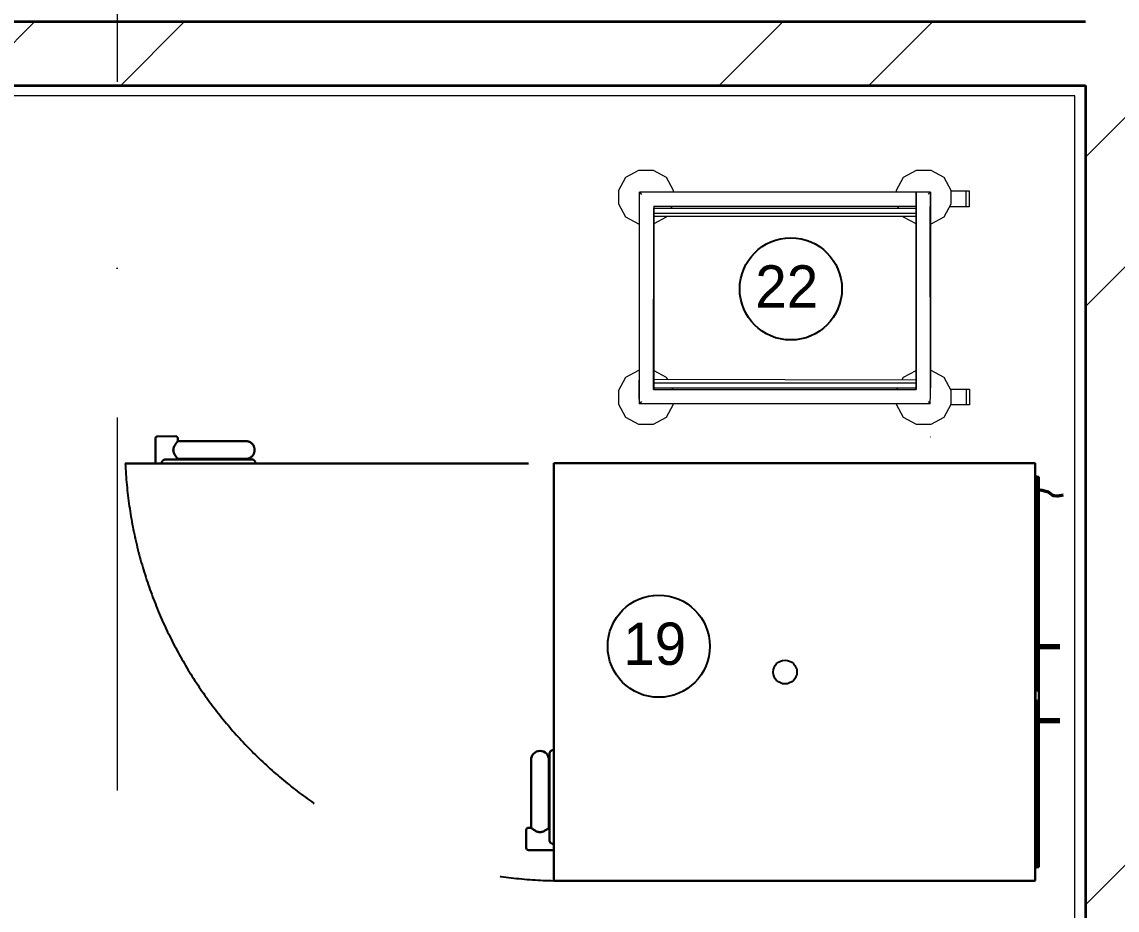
# Model space of a CAD drawing. Header units: millimetres. Extents: x -34838 to 729576, y -214038 to 121482.
# Drawn here: x 610000 to 612070, y -46741 to -45061 of the extents above; entities that cross this region are included whole.
import ezdxf
from ezdxf.enums import TextEntityAlignment as Align

# ---------------------------------------------------------------- set-up
doc = ezdxf.new("R2010")
doc.units = ezdxf.units.MM
doc.header["$MEASUREMENT"] = 0
doc.linetypes.add('HIDDEN', pattern=[114.3, 76.2, -38.1])
doc.linetypes.add('Штрихпунктирная', pattern=[1340.555525, 705.555534, -352.777767, 0, -282.222223])
for name, color, linetype in [('QUOTE', 6, 'Continuous'), ('scocca', 7, 'Continuous'), ('А _ ОСІ КООРДИНАЦІЙНІ.3D', 7, 'Continuous'), ('АБ _ 0 _ СТІНИ _ ЗОВНІШНІ .3D', 7, 'Continuous')]:
    doc.layers.add(name, color=color, linetype=linetype)
for name, color, linetype, lineweight in [('А _ ОСІ КООРДИНАЦІЙНІ.3D_Ном._пера__105', 7, 'Continuous', 13), ('А _ ОСІ КООРДИНАЦІЙНІ.3D_Ном._пера__25', 7, 'Continuous', 0), ('АБ _ 0 _ СТІНИ _ ЗОВНІШНІ .3D_Ном._пера__27', 7, 'Continuous', 35), ('АП _ ТЕП _ ЗОНИ ПРИМІЩЕНЬ .3D_Ном._пера__122', 255, 'Continuous', 0), ('ОБОРУДОВАНИЕ', 5, 'Continuous', 15)]:
    doc.layers.add(name, color=color, linetype=linetype, lineweight=lineweight)
doc.styles.add('СГЕНЕРИР_СТИЛЬ_1', font='Arial.ttf')
pattern_1 = [(45, (0, 0), (-707.107, 707.107), []), (45, (-141.4, 141.4), (-707.107, 707.107), [])]
pattern_2 = [(45, (526180, -54234.5), (-707.107, 707.107), []), (45, (526038.5, -54093.1), (-707.107, 707.107), [])]

# ---------------------------------------------------------------- blocks, each defined once
blk = doc.blocks.new('Стена_37_4', base_point=(85890, -2075))
at = {"layer": 'АБ _ 0 _ СТІНИ _ ЗОВНІШНІ .3D', "linetype": 'Continuous', "lineweight": 0, "true_color": 0x000000}
h = blk.add_hatch(dxfattribs=at)
h.set_pattern_fill('М___ЦЕГЛА_ОБЛИЧКУВАЛЬНА__3E', color=18, style=0, pattern_type=2)
h.set_pattern_definition(pattern_1)
h.paths.add_polyline_path([(85830, 9173.3), (85830, 9053.3), (85950, 9053.3), (85950, 9173.3)])
h = blk.add_hatch(dxfattribs=at)
h.set_pattern_fill('М___ЦЕГЛА_ОБЛИЧКУВАЛЬНА__3E', color=18, style=0, pattern_type=2)
h.set_pattern_definition(pattern_1)
h.paths.add_polyline_path([(85830, 9053.3), (85830, 7030.5), (85950, 7030.5), (85950, 9053.3)])
at = {"layer": 'АБ _ 0 _ СТІНИ _ ЗОВНІШНІ .3D_Ном._пера__27', "color": 7, "linetype": 'Continuous', "lineweight": 35}
for p, q in [((85810, 9053.3), (85830, 9053.3)), ((85830, 9053.3), (85830, 7030.5))]:
    blk.add_line(p, q, dxfattribs=at)
blk = doc.blocks.new('Стандартный Маркер Сетки')
at = {"layer": 'А _ ОСІ КООРДИНАЦІЙНІ.3D_Ном._пера__105', "color": 7, "linetype": 'Штрихпунктирная', "lineweight": 13}
blk.add_line((500, 0), (18399.2, 0), dxfattribs=at)
at = {"layer": 'А _ ОСІ КООРДИНАЦІЙНІ.3D_Ном._пера__25', "color": 7, "lineweight": 0, "style": 'СГЕНЕРИР_СТИЛЬ_1'}
blk.add_attdef('AC_MarkerText_1', text='', height=700, rotation=90, dxfattribs=at).set_placement((19899.2, 40), align=Align.MIDDLE_CENTER)

msp = doc.modelspace()

# ---------------------------------------------------------------- hatches: boundary and pattern name
at = {"layer": 'АБ _ 0 _ СТІНИ _ ЗОВНІШНІ .3D', "linetype": 'Continuous', "lineweight": 0, "true_color": 0x000000}
h = msp.add_hatch(dxfattribs=at)
h.set_pattern_fill('М___ЦЕГЛА_ОБЛИЧКУВАЛЬНА__3E', color=18, style=0, pattern_type=2)
h.set_pattern_definition(pattern_2)
h.paths.add_polyline_path([(609360.7, -45181.2), (611990, -45181.2), (611990, -45061.2), (609360.7, -45061.2)])
h = msp.add_hatch(dxfattribs=at)
h.set_pattern_fill('М___ЦЕГЛА_ОБЛИЧКУВАЛЬНА__3E', color=18, style=0, pattern_type=2)
h.set_pattern_definition(pattern_2)
h.paths.add_polyline_path([(611990, -45061.2), (611990, -45181.2), (612010, -45181.2), (612010, -45061.2)])

# ---------------------------------------------------------------- linework, layer by layer
at = {"color": 6}
for centre in [(611453.3, -45566.1), (611203.7, -46241.8)]:
    msp.add_circle(centre, 96.6, dxfattribs=at)
at = {"layer": 'QUOTE', "linetype": 'Continuous', "const_width": 6}
msp.add_lwpolyline([(611915.3, -45945.1), (611928.5, -45947.1), (611940.1, -45950.2), (611948.7, -45956.9), (611957.5, -45957.7), (611968.6, -45955.9)], dxfattribs=at)
at = {"layer": 'scocca', "color": 7, "linetype": 'HIDDEN', "lineweight": 30, "ltscale": 10}
for p, q in [((610252.2, -45849.9), (610252.3, -45896.2)), ((610252.3, -45848.9), (610252.3, -45849.9)), ((610290.6, -45844.8), (610256.3, -45844.9)), ((610294.6, -45849.8), (610294.6, -45848.8)), ((610294.6, -45853.9), (610294.6, -45849.8)), ((610332.9, -45853.9), (610294.6, -45854)), ((610422.9, -45853.9), (610332.9, -45853.9)), ((610294.6, -45887.7), (610332.9, -45887.6)), ((610294.6, -45888.8), (610294.6, -45887.7)), ((610332.9, -45887.6), (610422.9, -45887.6)), ((610195.3, -45896.2), (611005.6, -45896.1))]:
    msp.add_line(p, q, dxfattribs=at)
at = {"layer": 'scocca', "color": 7, "linetype": 'Continuous', "lineweight": 30}
for p, q in [((611005.3, -46684.4), (611005.3, -45896.2)), ((611005.6, -45896.1), (611005.6, -45895.4)), ((611011.1, -45895.4), (611005.6, -45895.4)), ((611011.1, -45895.4), (611914.5, -45895.4)), ((611915.3, -46684.4), (611915.3, -45896.2)), ((611916, -45918.3), (611915.3, -45918.3)), ((611916, -45918.3), (611916, -45919.3)), ((611916, -45919.3), (611916, -45937.3)), ((611918.3, -45921.3), (611918.3, -45922.7)), ((611918.3, -45921.3), (611922.3, -45921.3)), ((611918.3, -45923), (611918.3, -45937.7)), ((611922.3, -46659.3), (611922.3, -45921.3)), ((611916.8, -45936.3), (611916, -45936.3)), ((611916, -45937.3), (611916, -46643.3)), ((611916, -45939.3), (611916.8, -45939.3)), ((611916.8, -45951.3), (611916, -45951.3)), ((611918.3, -45938), (611918.3, -45952.7)), ((611918.3, -45953), (611918.3, -45967.7)), ((611916, -45954.3), (611916.8, -45954.3)), ((611916.8, -45966.3), (611916, -45966.3)), ((611916, -45969.3), (611916.8, -45969.3)), ((611918.3, -45968), (611918.3, -45982.7)), ((611916.8, -45981.3), (611916, -45981.3)), ((611916, -45984.3), (611916.8, -45984.3)), ((611918.3, -45983), (611918.3, -45997.7)), ((611916.8, -45996.3), (611916, -45996.3)), ((611916, -45999.3), (611916.8, -45999.3)), ((611916.8, -46011.3), (611916, -46011.3)), ((611916, -46014.3), (611916.8, -46014.3)), ((611918.3, -45998), (611918.3, -46012.7)), ((611918.3, -46013), (611918.3, -46027.7)), ((611918.3, -46028), (611918.3, -46042.7)), ((611916.8, -46056.3), (611916, -46056.3)), ((611918.3, -46043), (611918.3, -46057.7)), ((611916, -46059.3), (611916.8, -46059.3)), ((611916.8, -46071.3), (611916, -46071.3)), ((611916, -46074.3), (611916.8, -46074.3)), ((611918.3, -46058), (611918.3, -46072.7)), ((611918.3, -46073), (611918.3, -46087.7)), ((611916.8, -46086.3), (611916, -46086.3)), ((611916, -46089.3), (611916.8, -46089.3)), ((611918.3, -46088), (611918.3, -46102.7)), ((611916.8, -46101.3), (611916, -46101.3)), ((611916, -46104.3), (611916.8, -46104.3)), ((611916.8, -46116.3), (611916, -46116.3)), ((611916, -46119.3), (611916.8, -46119.3)), ((611918.3, -46103), (611918.3, -46117.7)), ((611918.3, -46118), (611918.3, -46132.7)), ((611916.8, -46131.3), (611916, -46131.3)), ((611916, -46134.3), (611916.8, -46134.3)), ((611918.3, -46133), (611918.3, -46147.7)), ((611916.8, -46146.3), (611916, -46146.3)), ((611916, -46149.3), (611916.8, -46149.3)), ((611918.3, -46148), (611918.3, -46162.7)), ((611916.8, -46161.3), (611916, -46161.3)), ((611916, -46164.3), (611916.8, -46164.3)), ((611916.8, -46176.3), (611916, -46176.3)), ((611916, -46179.3), (611916.8, -46179.3)), ((611918.3, -46163), (611918.3, -46177.7)), ((611918.3, -46178), (611918.3, -46192.7)), ((611916.8, -46191.3), (611916, -46191.3)), ((611916, -46194.3), (611916.8, -46194.3)), ((611918.3, -46193), (611918.3, -46207.7)), ((611916.8, -46206.3), (611916, -46206.3)), ((611916, -46209.3), (611916.8, -46209.3)), ((611916.8, -46221.3), (611916, -46221.3)), ((611918.3, -46208), (611918.3, -46222.7)), ((611918.3, -46223), (611918.3, -46237.7)), ((611916, -46224.3), (611916.8, -46224.3)), ((611916.8, -46236.3), (611916, -46236.3)), ((611916, -46239.3), (611916.8, -46239.3)), ((611918.3, -46238), (611918.3, -46252.7)), ((611916.8, -46251.3), (611916, -46251.3)), ((611916, -46254.3), (611916.8, -46254.3)), ((611918.3, -46253), (611918.3, -46267.7)), ((611916.8, -46266.3), (611916, -46266.3)), ((611916, -46269.3), (611916.8, -46269.3)), ((611916.8, -46281.3), (611916, -46281.3)), ((611916, -46284.3), (611916.8, -46284.3)), ((611918.3, -46268), (611918.3, -46282.7)), ((611918.3, -46283), (611918.3, -46297.7)), ((611916.8, -46296.3), (611916, -46296.3)), ((611916, -46299.3), (611916.8, -46299.3)), ((611918.3, -46298), (611918.3, -46312.7)), ((611916.8, -46311.3), (611916, -46311.3)), ((611918.3, -46313), (611918.3, -46327.7)), ((611918.3, -46343), (611918.3, -46357.7)), ((611916.8, -46356.3), (611916, -46356.3)), ((611916, -46359.3), (611916.8, -46359.3)), ((611916, -46359.3), (611916.8, -46359.3)), ((611918.3, -46358), (611918.3, -46372.7)), ((611916.8, -46371.3), (611916, -46371.3)), ((611916.8, -46371.3), (611916, -46371.3)), ((611916, -46374.3), (611916.8, -46374.3)), ((611916, -46374.3), (611916.8, -46374.3)), ((611916.8, -46386.3), (611916, -46386.3)), ((611916.8, -46386.3), (611916, -46386.3)), ((611918.3, -46373), (611918.3, -46387.7)), ((611918.3, -46373), (611918.3, -46387.7)), ((611918.3, -46388), (611918.3, -46402.7)), ((611916, -46389.3), (611916.8, -46389.3)), ((611916, -46389.3), (611916.8, -46389.3)), ((611916.8, -46401.3), (611916, -46401.3)), ((611916, -46404.3), (611916.8, -46404.3)), ((611918.3, -46403), (611918.3, -46417.7)), ((611918.3, -46418), (611918.3, -46432.7)), ((611918.3, -46433), (611918.3, -46447.7)), ((611918.3, -46448), (611918.3, -46462.7)), ((610962.4, -46456.7), (610962.4, -46546.7)), ((610996.1, -46546.7), (610996.1, -46456.7)), ((611916.8, -46461.3), (611916, -46461.3)), ((611916, -46464.3), (611916.8, -46464.3)), ((611918.3, -46463), (611918.3, -46477.7)), ((611916.8, -46476.3), (611916, -46476.3)), ((611916, -46479.3), (611916.8, -46479.3)), ((611918.3, -46478), (611918.3, -46492.7)), ((611918.3, -46493), (611918.3, -46507.7)), ((611918.3, -46508), (611918.3, -46522.7)), ((611918.3, -46523), (611918.3, -46537.7)), ((610962.4, -46546.7), (610962.4, -46585)), ((610996.1, -46585), (610996.1, -46546.7)), ((611916.8, -46536.3), (611916, -46536.3)), ((611916, -46539.3), (611916.8, -46539.3)), ((611916.8, -46551.3), (611916, -46551.3)), ((611918.3, -46538), (611918.3, -46552.7)), ((611918.3, -46553), (611918.3, -46567.7)), ((611916, -46554.3), (611916.8, -46554.3)), ((611916.8, -46566.3), (611916, -46566.3)), ((611916, -46569.3), (611916.8, -46569.3)), ((611918.3, -46568), (611918.3, -46582.7)), ((610953.3, -46589.1), (610953.3, -46623.4)), ((610958.3, -46585.1), (610957.3, -46585.1)), ((610962.3, -46585), (610958.3, -46585)), ((610997.3, -46585), (610996.2, -46585)), ((611916.8, -46581.3), (611916, -46581.3)), ((611916, -46584.3), (611916.8, -46584.3)), ((611918.3, -46583), (611918.3, -46597.7)), ((611916.8, -46596.3), (611916, -46596.3)), ((611916, -46599.3), (611916.8, -46599.3)), ((611916.8, -46611.3), (611916, -46611.3)), ((611916, -46614.3), (611916.8, -46614.3)), ((611918.3, -46598), (611918.3, -46612.7)), ((611918.3, -46613), (611918.3, -46627.7)), ((610957.3, -46627.4), (610958.3, -46627.4)), ((610958.3, -46627.4), (611005.3, -46627.4)), ((611916.8, -46626.3), (611916, -46626.3)), ((611916, -46629.3), (611916.8, -46629.3)), ((611918.3, -46628), (611918.3, -46642.7)), ((611916.8, -46641.3), (611916, -46641.3)), ((611916, -46643.3), (611916, -46661.3)), ((611916, -46644.3), (611916.8, -46644.3)), ((611918.3, -46643), (611918.3, -46657.7)), ((611916, -46662.3), (611915.3, -46662.3)), ((611916, -46661.3), (611916, -46662.3)), ((611918.3, -46658), (611918.3, -46659.3)), ((611918.3, -46659.3), (611922.3, -46659.3)), ((611005.6, -46684.5), (611005.6, -46685.2)), ((611011.1, -46685.2), (611005.6, -46685.2)), ((611914.5, -46685.2), (611011.1, -46685.2))]:
    msp.add_line(p, q, dxfattribs=at)
at = {"layer": 'scocca', "linetype": 'Continuous', "const_width": 10}
for points in [[(611915.3, -46242.4), (611961.8, -46242.4)], [(611915.3, -46382.4), (611961.8, -46382.4)]]:
    msp.add_lwpolyline(points, dxfattribs=at)
at = {"layer": 'scocca'}
msp.add_circle((611442.3, -46290.6), 22.5, dxfattribs=at)
at = {"layer": 'scocca', "color": 7, "linetype": 'HIDDEN', "lineweight": 30, "ltscale": 10}
for centre, radius, start, end in [((610256.3, -45848.9), 4, 90.051, 180.051), ((610290.6, -45848.8), 4, 0.051, 90.051), ((610422.9, -45870.7), 16.9, 270.051, 90.051), ((610287.6, -45903.1), 25, 154.2593, 164.042), ((610417.8, -45903), 25, 15.6819, 25.8427)]:
    msp.add_arc(centre, radius, start, end, dxfattribs=at)
at = {"layer": 'scocca', "linetype": 'HIDDEN', "ltscale": 10}
msp.add_arc((611022.6, -45857.1), 828.3, 182.7072, 268.8224, dxfattribs=at)
at = {"layer": 'scocca', "color": 7, "linetype": 'Continuous', "lineweight": 30}
for centre, radius, start, end in [((611914.5, -45896.2), 0.8, 0, 90), ((611916.8, -45922.8), 1.5, 0, 122.6836), ((611916.8, -45922.8), 1.5, 237.3164, 0), ((611916.8, -45937.8), 1.5, 0, 90), ((611916.8, -45937.8), 1.5, 270, 0), ((611916.8, -45952.8), 1.5, 0, 90), ((611916.8, -45952.8), 1.5, 270, 0), ((611916.8, -45967.8), 1.5, 0, 90), ((611916.8, -45967.8), 1.5, 270, 0), ((611916.8, -45982.8), 1.5, 0, 90), ((611916.8, -45982.8), 1.5, 270, 0), ((611916.8, -45997.8), 1.5, 0, 90), ((611916.8, -45997.8), 1.5, 270, 0), ((611916.8, -46012.8), 1.5, 0, 90), ((611916.8, -46012.8), 1.5, 270, 0), ((611916.8, -46027.8), 1.5, 0, 122.6836), ((611916.8, -46027.8), 1.5, 237.3164, 0), ((611916.8, -46042.8), 1.5, 0, 122.6836), ((611916.8, -46042.8), 1.5, 237.3164, 0), ((611916.8, -46057.8), 1.5, 0, 90), ((611916.8, -46057.8), 1.5, 270, 0), ((611916.8, -46072.8), 1.5, 0, 90), ((611916.8, -46072.8), 1.5, 270, 0), ((611916.8, -46087.8), 1.5, 0, 90), ((611916.8, -46087.8), 1.5, 270, 0), ((611916.8, -46102.8), 1.5, 0, 90), ((611916.8, -46102.8), 1.5, 270, 0), ((611916.8, -46117.8), 1.5, 0, 90), ((611916.8, -46117.8), 1.5, 270, 0), ((611916.8, -46132.8), 1.5, 0, 90), ((611916.8, -46132.8), 1.5, 270, 0), ((611916.8, -46147.8), 1.5, 0, 90), ((611916.8, -46147.8), 1.5, 270, 0), ((611916.8, -46162.8), 1.5, 0, 90), ((611916.8, -46162.8), 1.5, 270, 0), ((611916.8, -46177.8), 1.5, 0, 90), ((611916.8, -46177.8), 1.5, 270, 0), ((611916.8, -46192.8), 1.5, 0, 90), ((611916.8, -46192.8), 1.5, 270, 0), ((611916.8, -46207.8), 1.5, 0, 90), ((611916.8, -46207.8), 1.5, 270, 0), ((611916.8, -46222.8), 1.5, 0, 90), ((611916.8, -46222.8), 1.5, 270, 0), ((611916.8, -46237.8), 1.5, 0, 90), ((611916.8, -46237.8), 1.5, 270, 0), ((611916.8, -46252.8), 1.5, 0, 90), ((611916.8, -46252.8), 1.5, 270, 0), ((611916.8, -46267.8), 1.5, 0, 90), ((611916.8, -46267.8), 1.5, 270, 0), ((611916.8, -46282.8), 1.5, 0, 90), ((611916.8, -46282.8), 1.5, 270, 0), ((611916.8, -46297.8), 1.5, 0, 90), ((611916.8, -46297.8), 1.5, 270, 0), ((611916.8, -46312.8), 1.5, 0, 90), ((611916.8, -46312.8), 1.5, 270, 0), ((611916.8, -46357.8), 1.5, 0, 90), ((611916.8, -46357.8), 1.5, 270, 0), ((611916.8, -46372.8), 1.5, 0, 90), ((611916.8, -46372.8), 1.5, 0, 90), ((611916.8, -46372.8), 1.5, 270, 0), ((611916.8, -46372.8), 1.5, 270, 0), ((611916.8, -46387.8), 1.5, 0, 90), ((611916.8, -46387.8), 1.5, 0, 90), ((611916.8, -46387.8), 1.5, 270, 0), ((611916.8, -46387.8), 1.5, 270, 0), ((611916.8, -46402.8), 1.5, 0, 90), ((611916.8, -46402.8), 1.5, 270, 0), ((611916.8, -46417.8), 1.5, 0, 122.6836), ((611916.8, -46417.8), 1.5, 237.3164, 0), ((610979.3, -46456.7), 16.9, 0, 180), ((611011.5, -46461.8), 25, 104.5176, 115.7917), ((611916.8, -46432.8), 1.5, 0, 122.6836), ((611916.8, -46432.8), 1.5, 237.3164, 0), ((611916.8, -46447.8), 1.5, 0, 122.6836), ((611916.8, -46447.8), 1.5, 237.3164, 0), ((611916.8, -46462.8), 1.5, 0, 90), ((611916.8, -46462.8), 1.5, 270, 0), ((611916.8, -46492.8), 1.5, 0, 122.6836), ((611916.8, -46477.8), 1.5, 0, 90), ((611916.8, -46477.8), 1.5, 270, 0), ((611916.8, -46492.8), 1.5, 237.3164, 0), ((611916.8, -46507.8), 1.5, 0, 122.6836), ((611916.8, -46507.8), 1.5, 237.3164, 0), ((611916.8, -46522.8), 1.5, 0, 122.6836), ((611916.8, -46522.8), 1.5, 237.3164, 0), ((611916.8, -46537.8), 1.5, 0, 90), ((611916.8, -46537.8), 1.5, 270, 0), ((611916.8, -46552.8), 1.5, 0, 90), ((611916.8, -46552.8), 1.5, 270, 0), ((611916.8, -46567.8), 1.5, 0, 90), ((611916.8, -46567.8), 1.5, 270, 0), ((610957.3, -46589.1), 4, 90, 180), ((611916.8, -46582.8), 1.5, 0, 90), ((611916.8, -46582.8), 1.5, 270, 0), ((611011.5, -46592), 25, 244.2083, 255.4824), ((611916.8, -46597.8), 1.5, 0, 90), ((611916.8, -46597.8), 1.5, 270, 0), ((611916.8, -46612.8), 1.5, 0, 90), ((611916.8, -46612.8), 1.5, 270, 0), ((610957.3, -46623.4), 4, 180, 270), ((611916.8, -46627.8), 1.5, 0, 90), ((611916.8, -46627.8), 1.5, 270, 0), ((611916.8, -46657.8), 1.5, 0, 122.6836), ((611916.8, -46642.8), 1.5, 0, 90), ((611916.8, -46642.8), 1.5, 270, 0), ((611916.8, -46657.8), 1.5, 237.3164, 0), ((611914.5, -46684.4), 0.8, 270, 0)]:
    msp.add_arc(centre, radius, start, end, dxfattribs=at)
at = {"layer": 'scocca', "color": 7, "linetype": 'HIDDEN', "lineweight": 30, "ltscale": 10}
for points, knots in [([(610294.6, -45853.9), (610294.6, -45853.9), (610294.5, -45854), (610294.1, -45854.5), (610293.5, -45855.3), (610292.5, -45856.5), (610291.3, -45858.2), (610289.9, -45860.4), (610288.4, -45862.9), (610287.2, -45865.3), (610286.5, -45867.6), (610286.2, -45869.4), (610286.1, -45871.4), (610286.4, -45873.4), (610286.9, -45875.4), (610287.8, -45877.7), (610289.1, -45880.1), (610290.7, -45882.4), (610292.1, -45884.5), (610293.3, -45886), (610294, -45887), (610294.5, -45887.6), (610294.7, -45887.8), (610294.6, -45887.8), (610294.6, -45887.7)], [0, 0, 0, 0, 0.042624, 0.086673, 0.12926, 0.172894, 0.230261, 0.28928, 0.347518, 0.407461, 0.440976, 0.475279, 0.508857, 0.543631, 0.582711, 0.622897, 0.681246, 0.741224, 0.800921, 0.862591, 0.905163, 0.948885, 0.991501, 1, 1, 1, 1]), ([(610270.5, -45888.8), (610270.6, -45888.8), (610270.7, -45888.8), (610271.9, -45888.8), (610273.7, -45888.8), (610276.1, -45888.8), (610279, -45888.8), (610282.3, -45888.8), (610286, -45888.8), (610288.5, -45888.8), (610289.7, -45888.8)], [0, 0, 0, 0, 0.125, 0.25, 0.375, 0.5, 0.625, 0.75, 0.875, 1, 1, 1, 1]), ([(610415.7, -45888.7), (610417, -45888.7), (610419.5, -45888.7), (610423.1, -45888.7), (610426.5, -45888.7), (610429.4, -45888.7), (610431.8, -45888.7), (610433.6, -45888.7), (610434.7, -45888.7), (610434.9, -45888.7), (610434.9, -45888.7)], [0, 0, 0, 0, 0.125, 0.25, 0.375, 0.5, 0.625, 0.75, 0.875, 1, 1, 1, 1])]:
    msp.add_open_spline(points, degree=3, knots=knots, dxfattribs=at)
for points, degree in [([(610270.5, -45888.8), (610270, -45888.9), (610268.8, -45889), (610267.3, -45889.7), (610266, -45890.8), (610265.4, -45891.8), (610265.1, -45892.2)], 3), ([(610289.7, -45888.8), (610415.7, -45888.7)], 1), ([(610440.3, -45892.1), (610440.1, -45891.6), (610439.5, -45890.6), (610438.2, -45889.6), (610436.6, -45888.8), (610435.5, -45888.7), (610434.9, -45888.7)], 3)]:
    msp.add_open_spline(points, degree=degree, dxfattribs=at)
at = {"layer": 'scocca', "color": 7, "linetype": 'Continuous', "lineweight": 30}
for points, knots in [([(611000.7, -46439.3), (611000.2, -46439.6), (610999.2, -46440.2), (610998.1, -46441.5), (610997.4, -46443), (610997.3, -46444.2), (610997.3, -46444.7)], [0, 0, 0, 0, 0.25, 0.500001, 0.750002, 1, 1, 1, 1]), ([(610997.3, -46463.9), (610997.3, -46462.7), (610997.3, -46460.2), (610997.3, -46456.5), (610997.3, -46453.2), (610997.3, -46450.3), (610997.3, -46447.8), (610997.3, -46446.1), (610997.3, -46444.9), (610997.3, -46444.8), (610997.3, -46444.7)], [0, 0, 0, 0, 0.1249999, 0.250001, 0.3750001, 0.5000007, 0.6250019, 0.7500012, 0.8750009, 1, 1, 1, 1]), ([(610962.3, -46585), (610962.4, -46585), (610962.4, -46585.1), (610963, -46585.5), (610963.8, -46586.2), (610965, -46587.1), (610966.7, -46588.3), (610968.8, -46589.8), (610971.3, -46591.3), (610973.8, -46592.4), (610976, -46593.1), (610977.9, -46593.4), (610979.8, -46593.5), (610981.8, -46593.3), (610983.8, -46592.7), (610986.1, -46591.8), (610988.5, -46590.5), (610990.9, -46589), (610993, -46587.5), (610994.5, -46586.4), (610995.5, -46585.6), (610996, -46585.2), (610996.3, -46585), (610996.2, -46585), (610996.2, -46585)], [0, 0, 0, 0, 0.0426238, 0.0866729, 0.1292593, 0.1728944, 0.2302601, 0.2892797, 0.347517, 0.4074609, 0.4409758, 0.4752796, 0.5088572, 0.5436315, 0.582711, 0.6228973, 0.6812461, 0.7412243, 0.8009214, 0.8625924, 0.9051638, 0.9488848, 0.9915024, 1, 1, 1, 1]), ([(610997.3, -46609.1), (610997.3, -46609.1), (610997.3, -46608.9), (610997.3, -46607.8), (610997.3, -46606), (610997.3, -46603.6), (610997.3, -46600.7), (610997.3, -46597.3), (610997.3, -46593.7), (610997.3, -46591.2), (610997.3, -46589.9)], [0, 0, 0, 0, 0.1249992, 0.249999, 0.3749981, 0.4999993, 0.6250003, 0.7499994, 0.8750001, 1, 1, 1, 1]), ([(610997.3, -46609.1), (610997.3, -46609.7), (610997.4, -46610.8), (610998.1, -46612.4), (610999.2, -46613.7), (611000.2, -46614.3), (611000.7, -46614.5)], [0, 0, 0, 0, 0.25, 0.500001, 0.75, 1, 1, 1, 1])]:
    msp.add_open_spline(points, degree=3, knots=knots, dxfattribs=at)
msp.add_open_spline([(610997.3, -46589.9), (610997.3, -46463.9)], degree=1, dxfattribs=at)
at = {"layer": 'АБ _ 0 _ СТІНИ _ ЗОВНІШНІ .3D_Ном._пера__27', "color": 7, "linetype": 'Continuous', "lineweight": 35}
for p, q in [((611990, -45061.2), (609360.7, -45061.2)), ((612010, -45061.2), (611990, -45061.2)), ((609360.7, -45181.2), (611990, -45181.2)), ((611990, -45181.2), (612010, -45181.2))]:
    msp.add_line(p, q, dxfattribs=at)
at = {"layer": 'АП _ ТЕП _ ЗОНИ ПРИМІЩЕНЬ .3D_Ном._пера__122', "color": 255, "linetype": 'Continuous', "lineweight": 0}
for p, q in [((611990, -45201.2), (604200, -45201.2)), ((611990, -56164.5), (611990, -45201.2))]:
    msp.add_line(p, q, dxfattribs=at)
at = {"layer": 'ОБОРУДОВАНИЕ', "color": 1, "ltscale": 0.5}
for p, q in [((611141.5, -45354.7), (611166.2, -45341.3)), ((611166.2, -45341.3), (611192.8, -45341.3)), ((611192.8, -45341.3), (611217.5, -45354.7)), ((611666.5, -45354.7), (611691.1, -45341.3)), ((611691.1, -45341.3), (611717.8, -45341.3)), ((611717.8, -45341.3), (611742.4, -45354.7)), ((611128.2, -45379.3), (611141.5, -45354.7)), ((611217.5, -45354.7), (611230.8, -45379.3)), ((611653.1, -45379.3), (611666.5, -45354.7)), ((611742.4, -45354.7), (611755.7, -45379.3)), ((611128.2, -45406), (611128.2, -45379.3)), ((611166.9, -45383.2), (611166.9, -45783.2)), ((611166.9, -45391.9), (611166.9, -45427.6)), ((611717.2, -45383.2), (611167.1, -45383.2)), ((611167.1, -45383.2), (611171, -45387.3)), ((611167.1, -45391.6), (611167.1, -45383.2)), ((611230.8, -45379.3), (611230.8, -45383.2)), ((611653.1, -45383.2), (611653.1, -45379.3)), ((611689.9, -45756.2), (611690.2, -45383.2)), ((611690.2, -45383.2), (611690.2, -45756.4)), ((611690.2, -45391.9), (611690.2, -45427.6)), ((611716.9, -45383.2), (611712.9, -45387.2)), ((611716.9, -45383.2), (611716.9, -45391.5)), ((611717.2, -45383.2), (611717.4, -45753.2)), ((611717.2, -45427.6), (611717.2, -45391.9)), ((611755.7, -45379.3), (611755.7, -45406)), ((611755.7, -45380.7), (611790.3, -45380.7)), ((611784.8, -45411), (611784.8, -45380.7)), ((611790.3, -45380.7), (611790.3, -45411)), ((611141.5, -45430.6), (611128.2, -45406)), ((611690.2, -45410), (611193.9, -45410.2)), ((611193.9, -45411.1), (611194.1, -45411.3)), ((611193.9, -45756.2), (611194.1, -45413.7)), ((611193.9, -45413.7), (611689.9, -45413.7)), ((611194.1, -45410.2), (611194.1, -45756.2)), ((611194.1, -45411.3), (611194.1, -45413.7)), ((611228.5, -45410.2), (611226.6, -45413.7)), ((611657.3, -45413.7), (611655.5, -45410.2)), ((611689.9, -45413.7), (611689.9, -45410.3)), ((611690.2, -45410), (611690, -45410.2)), ((611717.2, -45753.2), (611716.9, -45410.2)), ((611755.7, -45406), (611742.4, -45430.6)), ((611790.3, -45411), (611753, -45411)), ((611166.2, -45443.9), (611141.5, -45430.6)), ((611690.2, -45423.4), (611193.9, -45423.4)), ((611690.2, -45429.3), (611193.9, -45429.3)), ((611217.5, -45430.6), (611194.1, -45443.3)), ((611218.1, -45429.3), (611217.5, -45430.6)), ((611666.5, -45430.6), (611665.8, -45429.3)), ((611689.9, -45443.3), (611666.5, -45430.6)), ((611742.4, -45430.6), (611717.8, -45443.9)), ((611166.9, -45443.9), (611166.2, -45443.9)), ((611717.8, -45443.9), (611717.4, -45443.9)), ((611141.5, -45733.1), (611166.2, -45719.7)), ((611166.2, -45719.7), (611166.9, -45719.7)), ((611194.1, -45720.4), (611217.5, -45733.1)), ((611666.5, -45733.1), (611689.9, -45720.4)), ((611717.8, -45719.7), (611742.4, -45733.1)), ((611128.2, -45757.7), (611141.5, -45733.1)), ((611166.9, -45774.6), (611166.9, -45738.9)), ((611690.2, -45738.9), (611193.9, -45737.5)), ((611193.9, -45743.5), (611690.2, -45743.5)), ((611217.5, -45733.1), (611219.9, -45737.5)), ((611664, -45737.5), (611666.5, -45733.1)), ((611690.2, -45756.4), (611690.2, -45738.9)), ((611717.2, -45774.6), (611717.2, -45738.9)), ((611742.4, -45733.1), (611755.7, -45757.7)), ((611128.2, -45784.4), (611128.2, -45757.7)), ((611193.9, -45753.2), (611690.2, -45753.2)), ((611194.1, -45755.1), (611193.9, -45755.4)), ((611193.9, -45756.2), (611690.2, -45756.2)), ((611194.1, -45755.1), (611194.1, -45753.2)), ((611228.4, -45753.2), (611230, -45756.2)), ((611653.9, -45756.2), (611655.6, -45753.2)), ((611689.9, -45756.1), (611689.9, -45753.2)), ((611690, -45756.2), (611690.2, -45756.4)), ((611717.4, -45753.2), (611717.2, -45753.2)), ((611754.5, -45755.4), (611790.8, -45755.4)), ((611755.7, -45757.7), (611755.7, -45784.4)), ((611785.4, -45785.6), (611785.4, -45755.4)), ((611790.8, -45755.4), (611790.8, -45785.6)), ((611141.5, -45809), (611128.2, -45784.4)), ((611716.9, -45783.2), (611166.9, -45783.2)), ((611167.1, -45783.2), (611167.1, -45774.8)), ((611171, -45779.2), (611167.1, -45783.2)), ((611230.8, -45784.4), (611217.5, -45809)), ((611230.8, -45783.2), (611230.8, -45784.4)), ((611653.1, -45784.4), (611653.1, -45783.2)), ((611666.5, -45809), (611653.1, -45784.4)), ((611712.9, -45779.2), (611716.9, -45783.2)), ((611716.9, -45783.2), (611716.9, -45775)), ((611755.7, -45784.4), (611742.4, -45809)), ((611790.8, -45785.6), (611755.1, -45785.6)), ((611166.2, -45822.3), (611141.5, -45809)), ((611217.5, -45809), (611192.8, -45822.3)), ((611691.1, -45822.3), (611666.5, -45809)), ((611742.4, -45809), (611717.8, -45822.3)), ((611192.8, -45822.3), (611166.2, -45822.3)), ((611717.8, -45822.3), (611691.1, -45822.3)), ((611717.4, -45845.7), (611717.8, -45845.7))]:
    msp.add_line(p, q, dxfattribs=at)

# ---------------------------------------------------------------- block references
at = {"layer": 'А _ ОСІ КООРДИНАЦІЙНІ.3D', "color": 7, "linetype": 'Continuous', "lineweight": 60, "zscale": 1000, "rotation": 270}
msp.add_blockref('Стандартный Маркер Сетки', (610180, -41287.4), dxfattribs=at)
at = {"layer": 'АБ _ 0 _ СТІНИ _ ЗОВНІШНІ .3D', "color": 7, "lineweight": 20}
msp.add_blockref('Стена_37_4', (612070, -56309.5), dxfattribs=at)

# ---------------------------------------------------------------- texts
at = {"color": 6, "char_height": 80, "attachment_point": 1}
for s, insert in [('\\pxqc;22', (611218, -45521.5)), ('\\pxqc;19', (610968.4, -46197.1))]:
    msp.add_mtext_dynamic_manual_height_columns(s, width=455.137, gutter_width=12.5, heights=[80], dxfattribs=dict(at, insert=insert))

doc.saveas('drawing.dxf')
